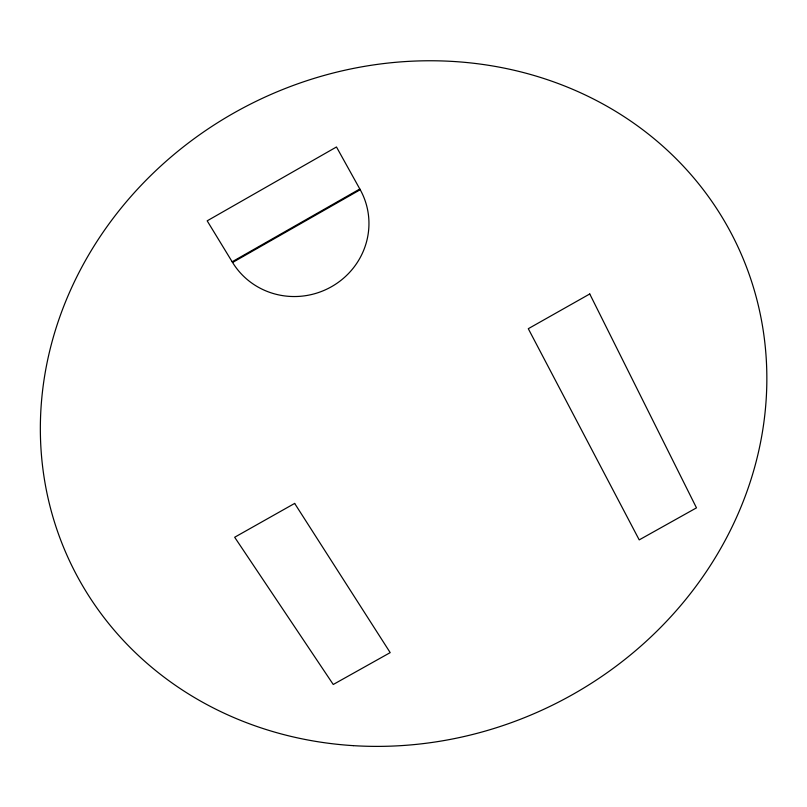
<?xml version="1.0" encoding="UTF-8"?>
<svg xmlns="http://www.w3.org/2000/svg" width="807" height="807" viewBox="0 0 807 807"><rect width="100%" height="100%" fill="white"/><g stroke="black" fill="none" stroke-linecap="round" stroke-linejoin="round"><path stroke-width="1.21" d="M232.154 261.771L359.811 188.989L336.479 146.975L207.177 220.836L232.154 261.771A73.528 71.409 -20.6 0 0 331.657 286.616A73.528 71.409 -20.6 0 0 359.811 188.989M232.587 262.477L360.225 189.716M589.756 293.97L528.292 328.701L639.215 539.883L696.481 507.855L589.756 293.97M294.656 503.417L234.666 537.25L333.251 684.487L390.195 652.621L294.656 503.417M353.305 745.648A369.263 336.337 -25.8 0 0 740.301 252.036A369.263 336.337 -25.8 0 0 117.186 213.038A369.263 336.337 -25.8 0 0 353.305 745.648"/></g></svg>
